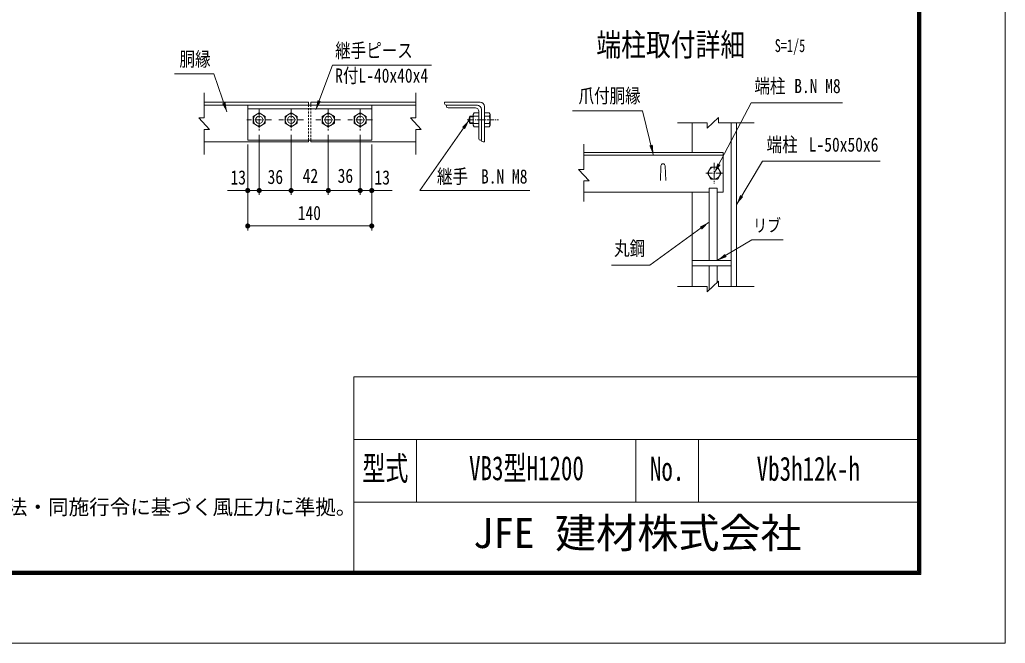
# Model space of a CAD drawing. Units: millimetres, scale not verified, with parts at other scales. Extents: x -4455 to 4455, y -3150 to 3150.
# Drawn here: x 1117 to 4455, y -3150 to -1039 of the extents above; entities that cross this region are included whole.
import ezdxf
from ezdxf.enums import TextEntityAlignment as Align

# ---------------------------------------------------------------- set-up
doc = ezdxf.new("R2010")
doc.units = ezdxf.units.MM
doc.header["$LTSCALE"] = 30
doc.linetypes.add('USER4', pattern=[1.125, 0.75, -0.125, 0.125, -0.125])
doc.linetypes.add('USER5', pattern=[0.375, 0.25, -0.125])
for name, color, linetype, lineweight in [('0-0_D-STR-TXT', 3, 'Continuous', 13), ('0-1_D-STR2', 2, 'Continuous', 13), ('0-2_D-STR1', 1, 'Continuous', 18), ('0-3_D-STR-DIM', 1, 'Continuous', 18), ('0-4_D-BMK', 2, 'USER4', 13), ('0-6_D-STR3', 3, 'Continuous', 13), ('0-B_SUNPOU', 1, 'Continuous', 18), ('0-C_7詳細', 3, 'Continuous', 18), ('1-1_D-TTL', 7, 'Continuous', 9)]:
    doc.layers.add(name, color=color, linetype=linetype, lineweight=lineweight)
doc.layers.add('0-8_D-TTL-TXT', color=7, linetype='Continuous')
doc.styles.add('ＭＳ ゴシック', font='')
doc.styles.get('ＭＳ ゴシック').set_extended_font_data('MS Gothic')

# ---------------------------------------------------------------- blocks, each defined once
blk = doc.blocks.new('M1')
at = {"layer": '0-B_SUNPOU'}
blk.add_line((-7.5, 0), (-57.86, 0), dxfattribs=at)
for points in [[(0, 0), (-7.5, 0), (-7.44, 0.94)], [(0, 0), (-7.44, -0.94), (-7.5, 0)], [(0, 0), (-7.44, 0.94), (-7.26, 1.87)], [(0, 0), (-7.26, -1.87), (-7.44, -0.94)], [(0, 0), (-7.26, 1.87), (-6.97, 2.76)], [(0, 0), (-6.97, -2.76), (-7.26, -1.87)], [(0, 0), (-6.97, 2.76), (-6.57, 3.61)], [(0, 0), (-6.57, -3.61), (-6.97, -2.76)], [(0, 0), (-6.57, 3.61), (-6.07, 4.41)], [(0, 0), (-6.07, -4.41), (-6.57, -3.61)], [(0, 0), (-6.07, 4.41), (-5.47, 5.13)], [(0, 0), (-5.47, -5.13), (-6.07, -4.41)], [(0, 0), (-5.47, 5.13), (-4.78, 5.78)], [(0, 0), (-4.78, -5.78), (-5.47, -5.13)], [(0, 0), (-4.78, 5.78), (-4.02, 6.33)], [(0, 0), (-4.02, -6.33), (-4.78, -5.78)], [(0, 0), (-4.02, 6.33), (-3.19, 6.79)], [(0, 0), (-3.19, -6.79), (-4.02, -6.33)], [(0, 0), (-3.19, 6.79), (-2.32, 7.13)], [(0, 0), (-2.32, -7.13), (-3.19, -6.79)], [(0, 0), (-2.32, 7.13), (-1.41, 7.37)], [(0, 0), (-1.41, -7.37), (-2.32, -7.13)], [(0, 0), (-1.41, 7.37), (-0.47, 7.49)], [(0, 0), (-0.47, -7.49), (-1.41, -7.37)], [(0, 0), (-0.47, 7.49), (0.47, 7.49)], [(0, 0), (0.47, -7.49), (-0.47, -7.49)], [(0, 0), (0.47, 7.49), (1.41, 7.37)], [(0, 0), (1.41, 7.37), (2.32, 7.13)], [(0, 0), (2.32, 7.13), (3.19, 6.79)], [(0, 0), (3.19, 6.79), (4.02, 6.33)], [(0, 0), (4.02, 6.33), (4.78, 5.78)], [(0, 0), (4.78, 5.78), (5.47, 5.13)], [(0, 0), (5.47, 5.13), (6.07, 4.41)], [(0, 0), (6.07, 4.41), (6.57, 3.61)], [(0, 0), (6.57, 3.61), (6.97, 2.76)], [(0, 0), (6.97, 2.76), (7.26, 1.87)], [(0, 0), (7.26, 1.87), (7.44, 0.94)], [(0, 0), (7.44, 0.94), (7.5, 0)], [(0, 0), (1.41, -7.37), (0.47, -7.49)], [(0, 0), (2.32, -7.13), (1.41, -7.37)], [(0, 0), (3.19, -6.79), (2.32, -7.13)], [(0, 0), (4.02, -6.33), (3.19, -6.79)], [(0, 0), (4.78, -5.78), (4.02, -6.33)], [(0, 0), (5.47, -5.13), (4.78, -5.78)], [(0, 0), (6.07, -4.41), (5.47, -5.13)], [(0, 0), (6.57, -3.61), (6.07, -4.41)], [(0, 0), (6.97, -2.76), (6.57, -3.61)], [(0, 0), (7.26, -1.87), (6.97, -2.76)], [(0, 0), (7.44, -0.94), (7.26, -1.87)], [(0, 0), (7.5, 0), (7.44, -0.94)]]:
    blk.add_solid(points, dxfattribs=at)

msp = doc.modelspace()

# ---------------------------------------------------------------- linework, layer by layer
at = {"layer": '0-0_D-STR-TXT'}
msp.add_lwpolyline([(2511.5, -1192.87), (2176.55, -1192.87), (2120.45, -1343.42)], dxfattribs=at)
at = {"layer": '0-0_D-STR-TXT', "color": 7, "lineweight": 9}
for points in [[(1641.89, -1222.19), (1775.26, -1222.19), (1818.98, -1351.33)], [(3903.17, -1320.35), (3594.15, -1320.35), (3470.61, -1556.57)], [(2989.71, -1347.64), (3226.93, -1347.64), (3263.04, -1494.87)], [(2844.74, -1616.6), (2471.96, -1616.6), (2638.85, -1379.76)], [(4031.04, -1518.35), (3632.52, -1518.35), (3545.73, -1663.24)], [(3121.04, -1869.64), (3251.04, -1869.64), (3450, -1725.72)], [(3702.84, -1784.48), (3596.29, -1784.48), (3480.83, -1853.41)]]:
    msp.add_lwpolyline(points, dxfattribs=at)
at = {"layer": '0-0_D-STR-TXT', "color": 7}
for points in [[(1819.72, -1353.51), (1802.98, -1322.76), (1814.33, -1318.91)], [(2640.18, -1377.88), (2625.2, -1409.53), (2615.41, -1402.63)], [(3263.59, -1497.1), (3249.55, -1465.02), (3261.19, -1462.17)], [(3469.55, -1558.61), (3480.22, -1525.26), (3490.84, -1530.82)], [(3544.55, -1665.21), (3557.13, -1632.54), (3567.41, -1638.7)], [(3451.86, -1724.38), (3427.42, -1749.45), (3420.4, -1739.74)], [(3478.86, -1854.59), (3505.41, -1831.76), (3511.55, -1842.05)]]:
    msp.add_solid(points, dxfattribs=at)
at = {"layer": '0-0_D-STR-TXT'}
msp.add_solid([(2119.65, -1345.58), (2126.08, -1311.16), (2137.31, -1315.34)], dxfattribs=at)
at = {"layer": '0-1_D-STR2', "color": 7, "lineweight": 9}
for p, q in [((3451.86, -1854.59), (3451.86, -1609.16)), ((3478.86, -1854.59), (3478.86, -1609.16)), ((3451.86, -1953.8), (3451.86, -1872.59)), ((3478.86, -1928.73), (3478.86, -1872.59))]:
    msp.add_line(p, q, dxfattribs=at)
at = {"layer": '0-2_D-STR1'}
for p, q in [((2095.31, -1317.88), (1742.18, -1317.88)), ((2458.46, -1328.38), (1742.18, -1328.38)), ((2458.46, -1317.88), (2103.71, -1317.88)), ((2676.25, -1317.88), (2556.25, -1317.88)), ((2556.25, -1317.88), (2556.25, -1322.38)), ((2667.25, -1328.38), (2562.25, -1328.38)), ((2691.25, -1452.88), (2691.25, -1332.88)), ((2680.75, -1446.88), (2680.75, -1341.88)), ((3394.55, -1488.1), (3394.55, -1388.47)), ((3526.55, -1941.96), (3526.55, -1388.47)), ((3544.55, -1941.96), (3544.55, -1388.47)), ((2095.31, -1452.88), (1742.18, -1452.88)), ((2458.46, -1452.88), (2103.71, -1452.88)), ((2691.25, -1452.88), (2686.75, -1452.88)), ((3027.63, -1488.1), (3499.55, -1488.1)), ((3027.63, -1497.1), (3499.55, -1497.1)), ((3027.63, -1623.1), (3451.86, -1623.1)), ((3394.55, -1941.96), (3394.55, -1623.1))]:
    msp.add_line(p, q, dxfattribs=at)
at = {"layer": '0-2_D-STR1', "linetype": 'USER5'}
for p, q in [((2095.31, -1326.88), (2095.31, -1446.88)), ((2103.71, -1326.88), (2103.71, -1446.88))]:
    msp.add_line(p, q, dxfattribs=at)
at = {"layer": '0-2_D-STR1'}
for centre, radius, start, end in [((2562.25, -1322.38), 6, 180, 270), ((2676.25, -1332.88), 15, 0, 90), ((2686.75, -1446.88), 6, 180, 270)]:
    msp.add_arc(centre, radius, start, end, dxfattribs=at)
at = {"layer": '0-3_D-STR-DIM', "color": 4, "lineweight": 13}
for p, q in [((1742.18, -1371.54), (1742.18, -1285.96)), ((2458.46, -1371.54), (2458.46, -1285.96)), ((2440.46, -1371.54), (2476.46, -1410.31)), ((2458.46, -1371.54), (2440.46, -1371.54)), ((3445.22, -1388.47), (3344.77, -1388.47)), ((3445.22, -1406.47), (3484, -1370.47)), ((3445.22, -1388.47), (3445.22, -1406.47)), ((3484, -1388.47), (3484, -1370.47)), ((3484, -1388.47), (3605.05, -1388.47)), ((1742.18, -1410.31), (1742.18, -1495.5)), ((1742.18, -1410.31), (1760.18, -1410.31)), ((2458.46, -1410.31), (2458.46, -1495.5)), ((2458.46, -1410.31), (2476.46, -1410.31)), ((3027.63, -1545.67), (3027.63, -1460.08)), ((3009.63, -1545.67), (3045.63, -1584.44)), ((3027.63, -1545.67), (3009.63, -1545.67)), ((3027.63, -1584.44), (3027.63, -1654.63)), ((3027.63, -1584.44), (3045.63, -1584.44)), ((3445.22, -1959.96), (3484, -1923.96)), ((3484, -1941.96), (3484, -1923.96)), ((3445.22, -1941.96), (3344.77, -1941.96)), ((3445.22, -1941.96), (3445.22, -1959.96)), ((3484, -1941.96), (3605.05, -1941.96))]:
    msp.add_line(p, q, dxfattribs=at)
at = {"layer": '0-3_D-STR-DIM'}
for p, q in [((1928.51, -1428.69), (1928.51, -1632.19)), ((1928.51, -1428.69), (1928.51, -1632.19)), ((2036.51, -1428.69), (2036.51, -1632.19)), ((2036.51, -1428.69), (2036.51, -1632.19)), ((2162.51, -1428.69), (2162.51, -1632.19)), ((2162.51, -1428.69), (2162.51, -1632.19)), ((2270.51, -1428.69), (2270.51, -1632.19)), ((2270.51, -1428.69), (2270.51, -1632.19)), ((1889.51, -1461.88), (1889.51, -1752.19)), ((1889.51, -1461.88), (1889.51, -1632.19)), ((2309.51, -1461.88), (2309.51, -1752.19)), ((2309.51, -1461.88), (2309.51, -1632.19)), ((1855.01, -1617.19), (1820.51, -1617.19)), ((1928.51, -1617.19), (1889.51, -1617.19)), ((2002.01, -1617.19), (1963.01, -1617.19)), ((1963.01, -1617.19), (1997.51, -1617.19)), ((2071.01, -1617.19), (2128.01, -1617.19)), ((2197.01, -1617.19), (2236.01, -1617.19)), ((2236.01, -1617.19), (2201.51, -1617.19)), ((2270.51, -1617.19), (2309.51, -1617.19)), ((2344.01, -1617.19), (2378.51, -1617.19)), ((1924.01, -1737.19), (2275.01, -1737.19))]:
    msp.add_line(p, q, dxfattribs=at)
at = {"layer": '0-3_D-STR-DIM', "color": 4, "lineweight": 13}
msp.add_lwpolyline([(1742.18, -1371.54), (1724.18, -1371.54), (1760.18, -1410.31)], dxfattribs=at)
at = {"layer": '0-4_D-BMK'}
for p, q in [((1928.51, -1341.94), (1928.51, -1413.69)), ((2036.51, -1341.94), (2036.51, -1413.69)), ((2162.51, -1341.94), (2162.51, -1413.69)), ((2270.51, -1341.94), (2270.51, -1413.69)), ((1970.21, -1377.88), (1886.61, -1377.88)), ((2078.21, -1377.88), (1994.61, -1377.88)), ((2204.21, -1377.88), (2120.61, -1377.88)), ((2312.21, -1377.88), (2228.61, -1377.88)), ((2633, -1377.88), (2739.04, -1377.88)), ((3469.55, -1523.92), (3469.55, -1593.31)), ((3440.98, -1558.11), (3498.11, -1558.11))]:
    msp.add_line(p, q, dxfattribs=at)
at = {"layer": '0-6_D-STR3'}
for p, q in [((1889.51, -1328.38), (1889.51, -1446.88)), ((2309.51, -1328.38), (2309.51, -1446.88)), ((2562.25, -1328.38), (2562.25, -1331.38)), ((2309.51, -1340.38), (1889.51, -1340.38)), ((2568.25, -1337.38), (2661.25, -1337.38)), ((2641.89, -1389.88), (2641.89, -1365.88)), ((2652.55, -1365.88), (2641.89, -1365.88)), ((2652.55, -1395.64), (2652.55, -1360.12)), ((2654.61, -1365.88), (2671.75, -1365.88)), ((2671.75, -1347.88), (2671.75, -1440.88)), ((2671.75, -1401.4), (2671.75, -1354.36)), ((2707.06, -1354.36), (2691.25, -1354.36)), ((2691.25, -1354.36), (2691.25, -1401.4)), ((2707.06, -1365.88), (2691.25, -1365.88)), ((2710.45, -1360.24), (2707.06, -1354.36)), ((2652.55, -1389.88), (2641.89, -1389.88)), ((2652.55, -1395.64), (2655.88, -1401.4)), ((2654.61, -1389.88), (2671.75, -1389.88)), ((2655.88, -1401.4), (2671.75, -1401.4)), ((2707.06, -1389.88), (2691.25, -1389.88)), ((2707.06, -1401.4), (2691.25, -1401.4)), ((2309.51, -1446.88), (1889.51, -1446.88)), ((2680.75, -1446.88), (2677.75, -1446.88)), ((3526.55, -1854.59), (3394.55, -1854.59)), ((3526.55, -1872.59), (3394.55, -1872.59))]:
    msp.add_line(p, q, dxfattribs=at)
at = {"layer": '0-6_D-STR3', "color": 1}
for p, q in [((2652.55, -1368.28), (2640.68, -1368.28)), ((2652.55, -1387.48), (2640.68, -1387.48))]:
    msp.add_line(p, q, dxfattribs=at)
at = {"layer": '0-6_D-STR3'}
for points in [[(1928.51, -1354.36), (1908.14, -1366.12), (1908.14, -1389.64), (1928.51, -1401.4), (1948.88, -1389.64), (1948.88, -1366.12)], [(2036.51, -1354.36), (2016.14, -1366.12), (2016.14, -1389.64), (2036.51, -1401.4), (2056.88, -1389.64), (2056.88, -1366.12)], [(2162.51, -1354.36), (2142.14, -1366.12), (2142.14, -1389.64), (2162.51, -1401.4), (2182.88, -1389.64), (2182.88, -1366.12)], [(2270.51, -1354.36), (2250.14, -1366.12), (2250.14, -1389.64), (2270.51, -1401.4), (2290.88, -1389.64), (2290.88, -1366.12)], [(3493.07, -1558.11), (3481.31, -1537.74), (3457.79, -1537.74), (3446.03, -1558.11), (3457.79, -1578.48), (3481.31, -1578.48)]]:
    msp.add_lwpolyline(points, close=True, dxfattribs=at)
for points in [[(2652.55, -1360.12), (2655.88, -1354.36), (2671.75, -1354.36)], [(2710.45, -1360.24), (2710.45, -1395.52), (2707.06, -1401.4)]]:
    msp.add_lwpolyline(points, dxfattribs=at)
for centre, radius in [((1928.51, -1377.88), 20.4), ((1928.51, -1377.88), 12), ((2036.51, -1377.88), 20.4), ((2036.51, -1377.88), 12), ((2162.51, -1377.88), 20.4), ((2162.51, -1377.88), 12), ((2270.51, -1377.88), 20.4), ((2270.51, -1377.88), 12), ((3469.55, -1558.11), 20.4)]:
    msp.add_circle(centre, radius, dxfattribs=at)
for centre, radius, start, end in [((2568.25, -1331.38), 6, 180, 270), ((2662.68, -1377.88), 24, 150, 210), ((2661.64, -1360.12), 9.09, 180, 219.3382), ((2688.55, -1377.88), 36, 160.52878, 199.47122), ((2659.75, -1349.38), 12, 0, 90), ((2704.57, -1360.54), 5.88, 294.94299, 2.968), ((2687.54, -1377.88), 22.91, 328.40741, 31.59259), ((2661.64, -1395.64), 9.09, 140.6618, 180), ((2704.57, -1395.21), 5.88, 357.032, 65.05701), ((2677.75, -1440.88), 6, 180, 270)]:
    msp.add_arc(centre, radius, start, end, dxfattribs=at)
at = {"layer": '0-C_7詳細', "color": 7, "lineweight": 9}
for p, q in [((2095.31, -1326.88), (2095.31, -1317.88)), ((2103.71, -1326.88), (2103.71, -1317.88)), ((2562.25, -1328.38), (2667.25, -1328.38)), ((2095.31, -1452.88), (2095.31, -1446.88)), ((2103.71, -1452.88), (2103.71, -1446.88)), ((3499.55, -1488.1), (3394.55, -1488.1)), ((3417.05, -1488.1), (3417.35, -1488.1)), ((3499.55, -1623.1), (3499.55, -1488.1)), ((3286.94, -1582.93), (3288.74, -1533.73)), ((3304.94, -1582.93), (3303.14, -1533.73)), ((3451.86, -1609.16), (3478.86, -1609.16)), ((3478.86, -1623.1), (3499.55, -1623.1))]:
    msp.add_line(p, q, dxfattribs=at)
for centre, radius, end in [((2665.75, -1343.38), 15, 90), ((3295.94, -1533.73), 7.2, 180)]:
    msp.add_arc(centre, radius, 0, end, dxfattribs=at)
at = {"layer": '1-1_D-TTL'}
for p, q in [((2248.73, -2248.52), (2248.73, -2906.14)), ((2248.73, -2248.52), (4157.95, -2248.52)), ((2248.73, -2460.65), (4157.95, -2460.65)), ((2460.86, -2460.65), (2460.86, -2672.79)), ((3203.34, -2460.65), (3203.34, -2672.79)), ((3415.48, -2460.65), (3415.48, -2672.79)), ((2248.73, -2672.79), (4157.95, -2672.79))]:
    msp.add_line(p, q, dxfattribs=at)
at = {"layer": '1-1_D-TTL', "color": 2, "lineweight": 18}
msp.add_lwpolyline([(-4454.76, 3150.34), (4454.94, 3150.34), (4454.94, -3150.09), (-4454.76, -3150.09)], close=True, dxfattribs=at)
at = {"layer": '1-1_D-TTL'}
for points in [[(-4168.37, 2916.99), (4168.56, 2916.99), (4168.56, -2916.74), (-4168.37, -2916.74)], [(-4165.72, 2914.33), (4165.91, 2914.33), (4165.91, -2914.09), (-4165.72, -2914.09)], [(-4163.07, 2911.68), (4163.25, 2911.68), (4163.25, -2911.44), (-4163.07, -2911.44)], [(-4160.42, 2909.03), (4160.6, 2909.03), (4160.6, -2908.79), (-4160.42, -2908.79)], [(-4157.77, 2906.38), (4157.95, 2906.38), (4157.95, -2906.14), (-4157.77, -2906.14)]]:
    msp.add_lwpolyline(points, close=True, dxfattribs=at)

# ---------------------------------------------------------------- block references
at = {"layer": '0-3_D-STR-DIM', "xscale": 1.15, "yscale": 1.15}
for p in [(1889.51, -1617.19), (2036.51, -1617.19), (2162.51, -1617.19), (2270.51, -1617.19), (2270.51, -1617.19), (2309.51, -1737.19)]:
    msp.add_blockref('M1', p, dxfattribs=at)
at = {"layer": '0-3_D-STR-DIM', "xscale": 1.15, "yscale": 1.15, "rotation": 180}
for p in [(1928.51, -1617.19), (1928.51, -1617.19), (2036.51, -1617.19), (2162.51, -1617.19), (2309.51, -1617.19), (1889.51, -1737.19)]:
    msp.add_blockref('M1', p, dxfattribs=at)

# ---------------------------------------------------------------- texts
at = {"layer": '0-0_D-STR-TXT', "style": 'ＭＳ ゴシック', "width": 0.8}
for s, height, p in [('継手ピース', 48.17, (2185.71, -1181.81)), ('胴縁', 48.17, (1658.39, -1210.91)), ('R付L-40x40x4', 48.17, (2185.71, -1266.45)), ('端柱', 48.17, (3605.41, -1301.77)), ('爪付胴縁', 48.17, (3009.82, -1335)), ('B.N M8', 48.17, (3740.23, -1301.77)), ('端柱', 48.17, (3646.6, -1500.12)), ('L-50x50x6', 48.17, (3789.41, -1500.12)), ('継手', 48.17, (2530.36, -1608.11)), ('B.N M8', 48.17, (2679.56, -1608.11)), ('リブ', 43.33, (3600.92, -1770.21)), ('丸鋼', 48.17, (3130.39, -1851.65))]:
    msp.add_text(s, height=height, dxfattribs=at).set_placement(p, align=Align.BOTTOM_LEFT)
at = {"layer": '0-3_D-STR-DIM', "color": 3, "style": 'ＭＳ ゴシック', "width": 0.8}
for s, p in [('13', (1831.19, -1611.36)), ('36', (1956.77, -1609.48)), ('42', (2075.68, -1605.72)), ('36', (2193.99, -1605.72)), ('13', (2318.82, -1611.36)), ('140', (2058.99, -1731.44))]:
    msp.add_text(s, height=48.17, dxfattribs=at).set_placement(p, align=Align.BOTTOM_LEFT)
at = {"layer": '0-8_D-TTL-TXT', "style": 'ＭＳ ゴシック'}
for s, height, width, p in [('端柱取付詳細', 76.98, 0.8, (3070.18, -1185.1)), ('型式', 81.6, 0.7, (2277.61, -2623.13)), ('VB3型H1200', 81.6, 0.7, (2639.13, -2622.48)), ('No.', 81.6, 0.7, (3251.52, -2624.42)), ('Vb3h12k-h', 81.6, 0.7, (3613.04, -2624.42))]:
    msp.add_text(s, height=height, dxfattribs=dict(at, width=width)).set_placement(p, align=Align.BOTTOM_LEFT)
at = {"layer": '0-8_D-TTL-TXT', "color": 3, "style": 'ＭＳ ゴシック', "width": 0.7}
msp.add_text('S=1/5', height=43.33, dxfattribs=at).set_placement((3674.27, -1161.38), align=Align.BOTTOM_LEFT)
at = {"layer": '0-8_D-TTL-TXT', "style": 'ＭＳ ゴシック'}
for s, height, p in [('（設計条件）風荷重：昭和57年改正 建築基準法・同施行令に基づく風圧力に準拠。', 51.03, (-352.53, -2729.64)), ('JFE 建材株式会社', 102.1, (2652, -2858.35))]:
    msp.add_text(s, height=height, dxfattribs=at).set_placement(p, align=Align.BOTTOM_LEFT)

doc.saveas('drawing.dxf')
